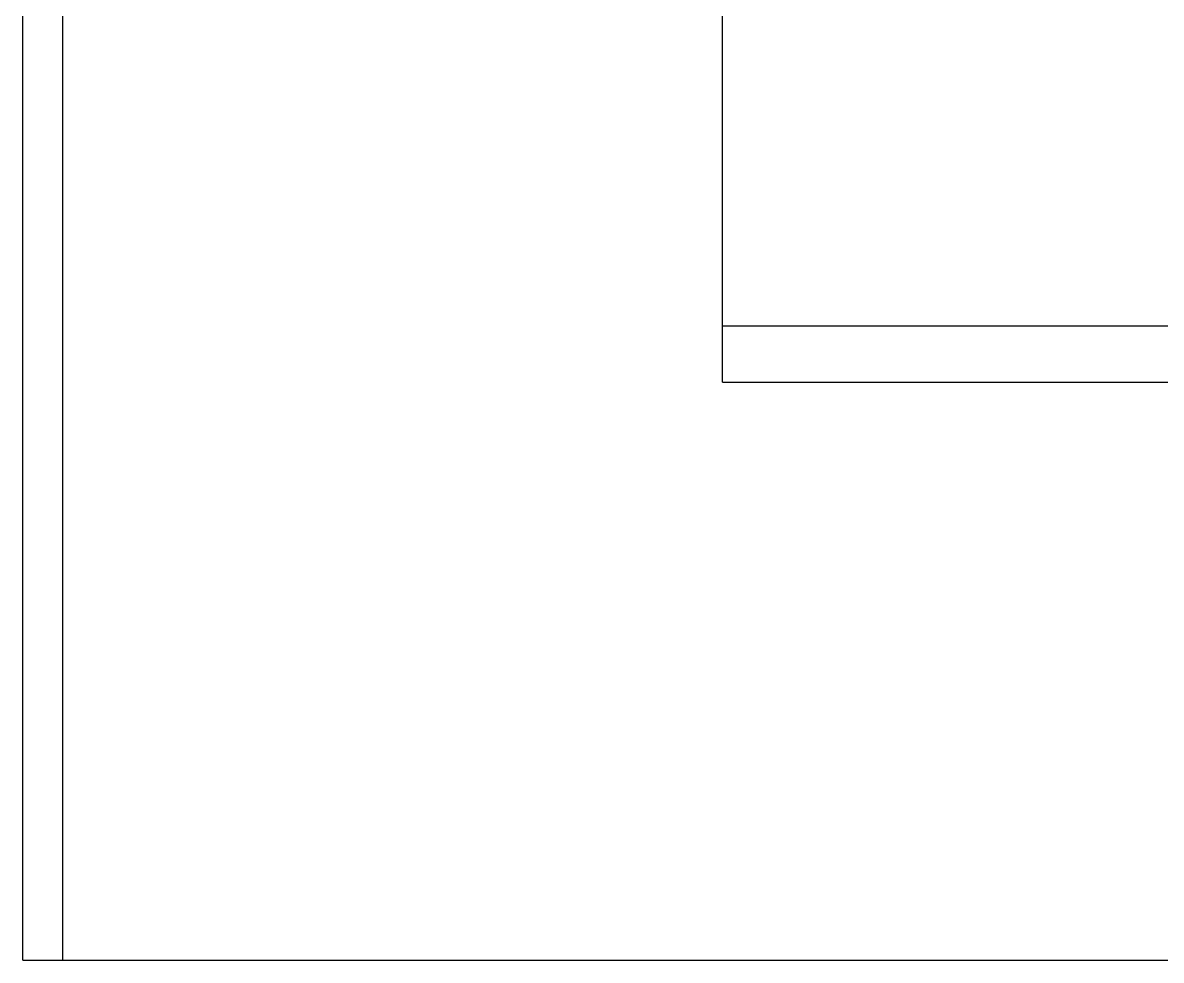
# Model space of a CAD drawing. Header units: millimetres. Extents: x 150937 to 394412, y 327166 to 584759.
# Drawn here: x 198477.2 to 198618.7, y 410517.9 to 410634.5 of the extents above; entities that cross this region are included whole.
import ezdxf

# ---------------------------------------------------------------- set-up
doc = ezdxf.new("R2010")
doc.units = ezdxf.units.MM

# ---------------------------------------------------------------- blocks, each defined once
blk = doc.blocks.new('*U203')
for p, q in [((-117, -354.9), (-117, 0)), ((-112, -354.9), (-112, 0)), ((-30, -283), (-30, -67)), ((-30, -276), (501.8, -276)), ((-30, -283), (501.8, -283)), ((-117, -354.9), (501.8, -354.9))]:
    blk.add_line(p, q)

msp = doc.modelspace()

# ---------------------------------------------------------------- block references
msp.add_blockref('*U203', (198594.179, 410872.799))

doc.saveas('drawing.dxf')
